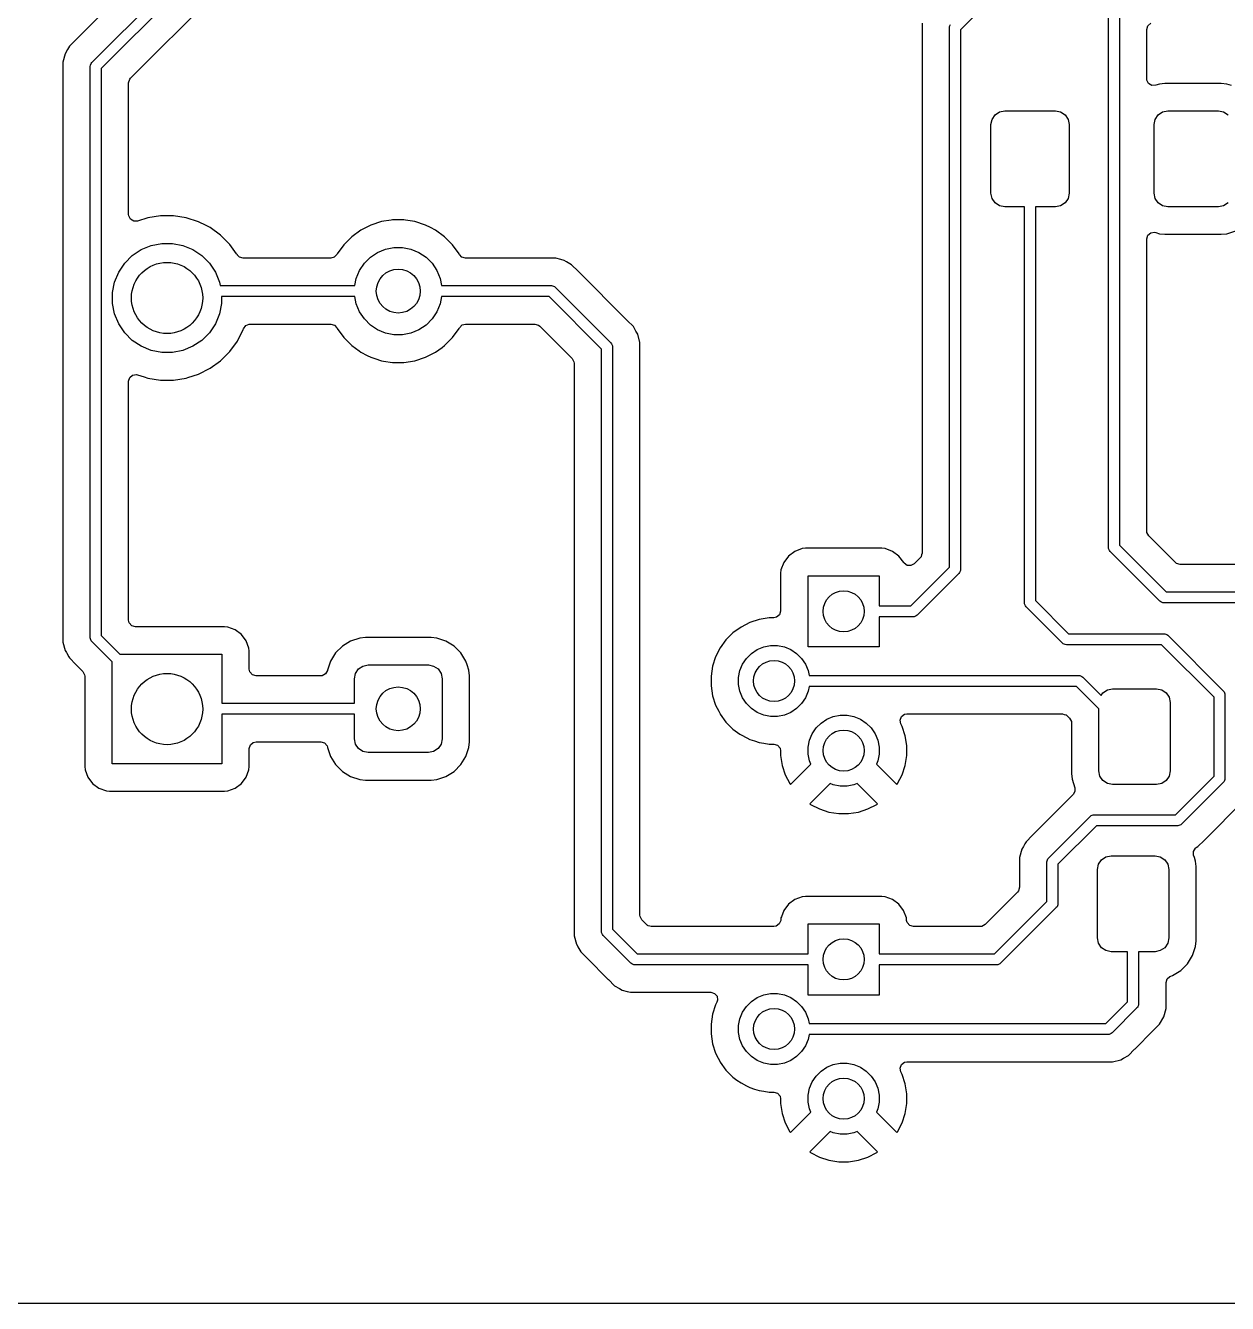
# Model space of a CAD drawing. Extents: x 78 to 227, y -124 to -75.
# Drawn here: x 101.15 to 123.08, y -123.88 to -100.56 of the extents above; entities that cross this region are included whole.
import ezdxf

# ---------------------------------------------------------------- set-up
doc = ezdxf.new("R2010")
doc.units = 0
doc.layers.add('BLACK', color=7, linetype='CONTINUOUS')

msp = doc.modelspace()

# ---------------------------------------------------------------- linework, layer by layer
at = {"layer": 'BLACK', "linetype": 'CONTINUOUS'}
for p, q in [((120.909435, -110.087435), (120.909435, -96.948857)), ((121.109435, -96.907435), (121.109435, -110.046013)), ((104.505181, -98.385582), (102.061786, -100.828978)), ((102.359789, -101.238789), (105.042, -98.556578)), ((105.107781, -98.77364), (102.5305, -101.350922)), ((103.067314, -101.52192), (105.194417, -99.394816)), ((118.874216, -99.97614), (118.21, -100.640356)), ((117.509499, -100.51988), (117.509499, -100.687981)), ((117.509499, -100.687981), (117.5095, -100.687994)), ((117.5095, -100.687994), (117.5095, -110.189902)), ((118.01, -100.598935), (118.011921, -100.579426)), ((118.01, -110.448578), (118.01, -100.598935)), ((118.011921, -100.579426), (118.026853, -100.543378)), ((118.21, -100.640356), (118.21, -110.49)), ((121.609935, -100.633685), (121.62962, -100.566646)), ((121.609935, -101.536087), (121.609935, -100.633685)), ((121.62962, -100.566646), (121.682424, -100.520891)), ((101.94998, -100.940784), (101.914155, -101.002835)), ((101.949981, -100.940782), (101.94998, -100.940784)), ((102.061786, -100.828978), (101.949981, -100.940782)), ((101.870923, -101.077715), (101.829999, -101.230443)), ((101.914155, -101.002835), (101.870923, -101.077715)), ((101.829999, -101.230443), (101.829999, -101.388557)), ((101.829999, -101.388557), (101.829999, -101.388559)), ((101.829999, -101.388559), (101.83, -101.398553)), ((101.83, -101.398553), (101.83, -111.64683)), ((102.3305, -101.3095), (102.332421, -101.289991)), ((102.3305, -111.7335), (102.3305, -101.3095)), ((102.332421, -101.289991), (102.347353, -101.253943)), ((102.347353, -101.253943), (102.359789, -101.238789)), ((102.5305, -101.350922), (102.5305, -111.692078)), ((103.031, -101.609596), (103.050685, -101.542557)), ((103.031, -104.013715), (103.031, -101.609596)), ((103.050685, -101.542557), (103.067314, -101.52192)), ((121.611876, -101.557942), (121.609935, -101.536087)), ((121.643068, -101.620463), (121.611876, -101.557942)), ((121.70311, -101.656195), (121.643068, -101.620463)), ((121.8387, -101.632001), (121.772938, -101.653793)), ((121.838704, -101.632), (121.8387, -101.632001)), ((121.941484, -101.6215), (121.838704, -101.632)), ((121.941492, -101.6215), (121.941484, -101.6215)), ((122.966508, -101.6215), (121.941492, -101.6215)), ((122.966515, -101.6215), (122.966508, -101.6215)), ((123.069295, -101.632), (122.966515, -101.6215)), ((123.069297, -101.632001), (123.069295, -101.632)), ((123.152565, -101.659593), (123.069297, -101.632001)), ((121.772938, -101.653793), (121.70311, -101.656195)), ((118.7665, -102.372001), (118.78553, -102.27633)), ((118.78553, -102.27633), (118.839724, -102.195224)), ((118.839724, -102.195224), (118.92083, -102.14103)), ((118.92083, -102.14103), (119.016502, -102.122001)), ((119.016502, -102.122001), (119.941499, -102.122)), ((119.941499, -102.122), (120.03717, -102.14103)), ((120.03717, -102.14103), (120.118276, -102.195224)), ((120.118276, -102.195224), (120.17247, -102.27633)), ((120.17247, -102.27633), (120.191499, -102.372002)), ((121.7415, -102.372001), (121.76053, -102.27633)), ((121.76053, -102.27633), (121.814724, -102.195224)), ((121.814724, -102.195224), (121.89583, -102.14103)), ((121.89583, -102.14103), (121.991502, -102.122001)), ((121.991502, -102.122001), (122.916499, -102.122)), ((122.916499, -102.122), (123.01217, -102.14103)), ((123.01217, -102.14103), (123.093276, -102.195224)), ((118.766501, -103.621998), (118.7665, -102.372001)), ((120.191499, -102.372002), (120.1915, -103.621999)), ((121.741501, -103.621998), (121.7415, -102.372001)), ((118.78553, -103.71767), (118.766501, -103.621998)), ((118.839724, -103.798776), (118.78553, -103.71767)), ((120.17247, -103.71767), (120.118276, -103.798776)), ((120.1915, -103.621999), (120.17247, -103.71767)), ((121.76053, -103.71767), (121.741501, -103.621998)), ((121.814724, -103.798776), (121.76053, -103.71767)), ((118.92083, -103.85297), (118.839724, -103.798776)), ((119.016501, -103.872), (118.92083, -103.85297)), ((119.379, -103.871999), (119.016501, -103.872)), ((119.379, -111.097), (119.379, -103.871999)), ((119.941498, -103.871999), (119.579, -103.871999)), ((119.579, -103.871999), (119.579, -111.055578)), ((120.03717, -103.85297), (119.941498, -103.871999)), ((120.118276, -103.798776), (120.03717, -103.85297)), ((121.89583, -103.85297), (121.814724, -103.798776)), ((121.991501, -103.872), (121.89583, -103.85297)), ((122.916498, -103.871999), (121.991501, -103.872)), ((123.01217, -103.85297), (122.916498, -103.871999)), ((123.093276, -103.798776), (123.01217, -103.85297)), ((103.032816, -104.03486), (103.031, -104.013715)), ((103.063644, -104.097561), (103.032816, -104.03486)), ((103.123477, -104.133641), (103.063644, -104.097561)), ((103.193318, -104.131646), (103.123477, -104.133641)), ((103.380127, -104.070947), (103.193318, -104.131646)), ((103.38013, -104.070947), (103.380127, -104.070947)), ((103.613403, -104.034), (103.38013, -104.070947)), ((103.613408, -104.034), (103.613403, -104.034)), ((103.849592, -104.034), (103.613408, -104.034)), ((103.849597, -104.034), (103.849592, -104.034)), ((104.082868, -104.070946), (103.849597, -104.034)), ((104.307496, -104.143933), (104.082868, -104.070946)), ((104.446402, -104.21471), (104.307496, -104.143933)), ((107.450776, -104.204781), (107.268386, -104.297715)), ((107.645465, -104.141522), (107.450776, -104.204781)), ((107.823329, -104.113351), (107.645465, -104.141522)), ((107.847648, -104.1095), (107.823329, -104.113351)), ((108.052352, -104.1095), (107.847648, -104.1095)), ((108.079995, -104.113878), (108.052352, -104.1095)), ((108.254534, -104.141522), (108.079995, -104.113878)), ((108.449223, -104.204781), (108.254534, -104.141522)), ((108.540239, -104.251157), (108.449223, -104.204781)), ((104.517933, -104.251157), (104.446402, -104.21471)), ((104.70901, -104.389983), (104.517933, -104.251157)), ((104.876017, -104.55699), (104.70901, -104.389983)), ((107.102786, -104.418028), (106.958028, -104.562786)), ((107.268386, -104.297715), (107.102786, -104.418028)), ((108.63161, -104.297713), (108.540239, -104.251157)), ((108.631612, -104.297714), (108.63161, -104.297713)), ((108.631613, -104.297715), (108.631612, -104.297714)), ((108.797213, -104.418028), (108.631613, -104.297715)), ((108.941971, -104.562786), (108.797213, -104.418028)), ((121.609935, -104.457912), (121.62962, -104.390873)), ((121.62962, -104.390873), (121.682424, -104.345118)), ((121.682424, -104.345118), (121.751582, -104.335174)), ((121.751582, -104.335174), (121.772926, -104.340202)), ((121.772926, -104.340202), (121.838703, -104.361999)), ((121.838703, -104.361999), (121.941492, -104.3725)), ((121.941492, -104.3725), (121.941497, -104.3725)), ((121.941497, -104.3725), (122.966503, -104.3725)), ((122.966503, -104.3725), (122.966508, -104.3725)), ((122.966508, -104.3725), (123.069297, -104.361999)), ((123.069297, -104.361999), (123.235834, -104.306814)), ((103.097107, -104.76149), (103.260103, -104.652579)), ((103.260103, -104.652579), (103.441215, -104.57756)), ((103.441215, -104.57756), (103.633483, -104.539315)), ((103.633483, -104.539315), (103.829517, -104.539315)), ((103.829517, -104.539315), (104.021785, -104.57756)), ((104.021785, -104.57756), (104.202897, -104.652579)), ((104.202897, -104.652579), (104.365893, -104.76149)), ((105.000543, -104.728385), (104.876017, -104.55699)), ((106.958028, -104.562786), (106.837715, -104.728385)), ((107.572883, -104.704463), (107.717772, -104.644448)), ((107.717772, -104.644448), (107.871586, -104.613852)), ((107.871586, -104.613852), (108.028414, -104.613852)), ((108.028414, -104.613852), (108.182228, -104.644448)), ((108.182228, -104.644448), (108.327117, -104.704463)), ((109.062284, -104.728385), (108.941971, -104.562786)), ((121.609935, -109.787338), (121.609935, -104.457912)), ((102.849579, -105.063103), (102.95849, -104.900107)), ((102.95849, -104.900107), (103.097107, -104.76149)), ((104.365893, -104.76149), (104.50451, -104.900107)), ((104.50451, -104.900107), (104.613421, -105.063103)), ((105.014846, -104.748071), (105.000543, -104.728385)), ((105.016207, -104.750292), (105.014846, -104.748071)), ((105.017186, -104.751292), (105.016207, -104.750292)), ((105.017707, -104.752009), (105.017186, -104.751292)), ((105.017812, -104.751932), (105.017707, -104.752009)), ((105.054894, -104.789815), (105.017812, -104.751932)), ((105.121933, -104.8095), (105.054894, -104.789815)), ((106.720398, -104.8095), (105.121933, -104.8095)), ((106.782909, -104.792591), (106.720398, -104.8095)), ((106.830883, -104.741795), (106.782909, -104.792591)), ((106.837715, -104.728385), (106.830883, -104.741795)), ((107.244463, -105.032883), (107.331592, -104.902485)), ((107.331592, -104.902485), (107.442485, -104.791592)), ((107.442485, -104.791592), (107.572883, -104.704463)), ((108.327117, -104.704463), (108.457515, -104.791592)), ((108.457515, -104.791592), (108.568408, -104.902485)), ((108.568408, -104.902485), (108.655537, -105.032883)), ((109.069117, -104.741795), (109.062284, -104.728385)), ((109.112563, -104.789815), (109.069117, -104.741795)), ((109.179602, -104.8095), (109.112563, -104.789815)), ((110.657331, -104.8095), (109.179602, -104.8095)), ((110.657347, -104.809499), (110.657331, -104.8095)), ((110.664943, -104.809499), (110.657347, -104.809499)), ((110.823057, -104.809499), (110.664943, -104.809499)), ((110.919881, -104.835443), (110.823057, -104.809499)), ((110.975783, -104.850422), (110.919881, -104.835443)), ((111.018343, -104.874994), (110.975783, -104.850422)), ((111.018344, -104.874995), (111.018343, -104.874994)), ((111.112716, -104.92948), (111.018344, -104.874995)), ((102.77456, -105.244215), (102.849579, -105.063103)), ((104.613421, -105.063103), (104.68844, -105.244215)), ((107.184448, -105.177772), (107.244463, -105.032883)), ((108.655537, -105.032883), (108.715552, -105.177772)), ((111.112717, -104.929481), (111.112716, -104.92948)), ((111.231588, -105.048352), (111.112717, -104.929481)), ((111.23159, -105.048355), (111.231588, -105.048352)), ((112.124374, -105.941139), (111.23159, -105.048355)), ((102.736315, -105.436483), (102.77456, -105.244215)), ((104.68844, -105.244215), (104.701526, -105.31)), ((104.701526, -105.31), (107.158146, -105.31)), ((107.158146, -105.31), (107.184448, -105.177772)), ((108.715552, -105.177772), (108.741854, -105.31)), ((108.741854, -105.31), (110.744, -105.31)), ((110.744, -105.31), (110.763509, -105.311921)), ((110.763509, -105.311921), (110.799557, -105.326853)), ((110.799557, -105.326853), (110.814711, -105.339289)), ((110.814711, -105.339289), (111.830711, -106.355289)), ((102.736315, -105.632517), (102.736315, -105.436483)), ((107.158146, -105.51), (104.726685, -105.51)), ((104.726685, -105.51), (104.726685, -105.632517)), ((107.184448, -105.642228), (107.158146, -105.51)), ((108.741854, -105.51), (108.715552, -105.642228)), ((110.702578, -105.51), (108.741854, -105.51)), ((111.66, -106.467422), (110.702578, -105.51)), ((102.77456, -105.824785), (102.736315, -105.632517)), ((102.849579, -106.005897), (102.77456, -105.824785)), ((104.68844, -105.824785), (104.613421, -106.005897)), ((104.726685, -105.632517), (104.68844, -105.824785)), ((107.244463, -105.787117), (107.184448, -105.642228)), ((107.331592, -105.917515), (107.244463, -105.787117)), ((108.655537, -105.787117), (108.568408, -105.917515)), ((108.715552, -105.642228), (108.655537, -105.787117)), ((102.95849, -106.168893), (102.849579, -106.005897)), ((104.613421, -106.005897), (104.50451, -106.168893)), ((105.126718, -106.096182), (105.166156, -106.038506)), ((105.166156, -106.038506), (105.230514, -106.011308)), ((105.230514, -106.011308), (105.244649, -106.0105)), ((105.244649, -106.0105), (106.720398, -106.0105)), ((106.720398, -106.0105), (106.787437, -106.030185)), ((106.787437, -106.030185), (106.830883, -106.078205)), ((106.830883, -106.078205), (106.837715, -106.091614)), ((107.442485, -106.028408), (107.331592, -105.917515)), ((107.572883, -106.115537), (107.442485, -106.028408)), ((108.457515, -106.028408), (108.327117, -106.115537)), ((108.568408, -105.917515), (108.457515, -106.028408)), ((109.062287, -106.09161), (109.069117, -106.078204)), ((109.069117, -106.078204), (109.117091, -106.027409)), ((109.117091, -106.027409), (109.179602, -106.0105)), ((109.179602, -106.0105), (110.443903, -106.0105)), ((110.443903, -106.0105), (110.510942, -106.030185)), ((110.510942, -106.030185), (110.531584, -106.046819)), ((110.531584, -106.046819), (111.123181, -106.638416)), ((112.124385, -105.941149), (112.124374, -105.941139)), ((112.128715, -105.945479), (112.124385, -105.941149)), ((112.128716, -105.94548), (112.128715, -105.945479)), ((112.24052, -106.057284), (112.128716, -105.94548)), ((112.240521, -106.057286), (112.24052, -106.057284)), ((112.240524, -106.05729), (112.240521, -106.057286)), ((112.286829, -106.137493), (112.240524, -106.05729)), ((103.097107, -106.30751), (102.95849, -106.168893)), ((103.260103, -106.416421), (103.097107, -106.30751)), ((104.365893, -106.30751), (104.202897, -106.416421)), ((104.50451, -106.168893), (104.365893, -106.30751)), ((105.014843, -106.320933), (105.122068, -106.110492)), ((105.122068, -106.110492), (105.126718, -106.096182)), ((106.837715, -106.091614), (106.958028, -106.257213)), ((106.958028, -106.257213), (107.102786, -106.401971)), ((107.717772, -106.175552), (107.572883, -106.115537)), ((107.871586, -106.206148), (107.717772, -106.175552)), ((108.028414, -106.206148), (107.871586, -106.206148)), ((108.182228, -106.175552), (108.028414, -106.206148)), ((108.327117, -106.115537), (108.182228, -106.175552)), ((108.797219, -106.401966), (108.941966, -106.257219)), ((108.941966, -106.257219), (108.941968, -106.257215)), ((108.941968, -106.257215), (108.941971, -106.257213)), ((108.941971, -106.257213), (109.062284, -106.091614)), ((109.062283, -106.091614), (109.062287, -106.09161)), ((109.062284, -106.091614), (109.062283, -106.091614)), ((112.286829, -106.137494), (112.286829, -106.137493)), ((112.319577, -106.194215), (112.286829, -106.137494)), ((112.360501, -106.346943), (112.319577, -106.194215)), ((103.441215, -106.49144), (103.260103, -106.416421)), ((103.633483, -106.529685), (103.441215, -106.49144)), ((103.829517, -106.529685), (103.633483, -106.529685)), ((104.021785, -106.49144), (103.829517, -106.529685)), ((104.202897, -106.416421), (104.021785, -106.49144)), ((104.70901, -106.679017), (104.876017, -106.51201)), ((104.876017, -106.51201), (105.014843, -106.320933)), ((107.102786, -106.401971), (107.23609, -106.49882)), ((107.23609, -106.49882), (107.26839, -106.522287)), ((107.26839, -106.522287), (107.384607, -106.581503)), ((108.449219, -106.61522), (108.63161, -106.522287)), ((108.63161, -106.522287), (108.749801, -106.436417)), ((108.749801, -106.436417), (108.797213, -106.401971)), ((108.797213, -106.401971), (108.797215, -106.401968)), ((108.797215, -106.401968), (108.797219, -106.401966)), ((111.66, -114.046), (111.66, -106.467422)), ((111.830711, -106.355289), (111.843147, -106.370443)), ((111.843147, -106.370443), (111.858079, -106.406491)), ((111.858079, -106.406491), (111.86, -106.426)), ((111.86, -106.426), (111.86, -114.046)), ((112.3605, -106.515059), (112.360501, -106.515046)), ((112.3605, -116.793903), (112.3605, -106.515059)), ((112.360501, -106.346945), (112.360501, -106.346943)), ((112.360501, -106.515046), (112.360501, -106.346945)), ((104.517933, -106.817843), (104.70901, -106.679017)), ((107.384607, -106.581503), (107.450776, -106.615218)), ((107.450776, -106.615218), (107.450778, -106.615218)), ((107.450778, -106.615218), (107.450781, -106.61522)), ((107.450781, -106.61522), (107.522171, -106.638416)), ((107.522171, -106.638416), (107.645465, -106.678477)), ((107.645465, -106.678477), (107.683215, -106.684456)), ((107.683215, -106.684456), (107.847648, -106.7105)), ((107.847648, -106.7105), (107.847649, -106.7105)), ((107.847649, -106.7105), (108.052351, -106.7105)), ((108.052351, -106.7105), (108.052352, -106.7105)), ((108.052352, -106.7105), (108.254534, -106.678477)), ((108.254534, -106.678477), (108.449219, -106.61522)), ((111.123181, -106.638416), (111.156666, -106.699739)), ((111.156666, -106.699739), (111.1595, -106.726097)), ((111.1595, -106.726097), (111.1595, -117.00733)), ((103.031, -107.055284), (103.050685, -106.988245)), ((103.050685, -106.988245), (103.103489, -106.94249)), ((103.103489, -106.94249), (103.172647, -106.932546)), ((103.172647, -106.932546), (103.193312, -106.937351)), ((103.193312, -106.937351), (103.312959, -106.976227)), ((103.312959, -106.976227), (103.380131, -106.998053)), ((103.380131, -106.998053), (103.613403, -107.035)), ((103.849597, -107.035), (104.082868, -106.998053)), ((104.082868, -106.998053), (104.113054, -106.988245)), ((104.113054, -106.988245), (104.307492, -106.925068)), ((104.307492, -106.925068), (104.517933, -106.817843)), ((103.031, -111.41), (103.031, -107.055284)), ((103.613403, -107.035), (103.613408, -107.035)), ((103.613408, -107.035), (103.849597, -107.035)), ((121.612769, -109.813696), (121.609935, -109.787338)), ((121.646254, -109.875019), (121.612769, -109.813696)), ((122.132416, -110.361181), (121.646254, -109.875019)), ((115.070452, -110.244455), (114.984208, -110.359662)), ((115.070455, -110.244452), (115.070452, -110.244455)), ((115.185664, -110.158206), (115.070455, -110.244452)), ((115.185671, -110.158202), (115.185664, -110.158206)), ((115.320516, -110.107908), (115.185671, -110.158202)), ((115.380123, -110.101501), (115.320516, -110.107908)), ((115.380129, -110.1015), (115.380123, -110.101501)), ((116.775864, -110.1015), (115.380129, -110.1015)), ((116.775873, -110.1015), (116.775864, -110.1015)), ((116.775881, -110.1015), (116.775873, -110.1015)), ((116.775883, -110.101501), (116.775881, -110.1015)), ((116.835483, -110.107908), (116.775883, -110.101501)), ((116.970328, -110.158202), (116.835482, -110.107908)), ((116.835482, -110.107908), (116.835483, -110.107908)), ((116.970335, -110.158206), (116.970328, -110.158202)), ((117.085544, -110.244452), (116.970335, -110.158206)), ((117.085547, -110.244455), (117.085544, -110.244452)), ((117.174207, -110.362889), (117.085547, -110.244455)), ((117.489815, -110.256941), (117.473185, -110.277578)), ((117.490577, -110.254344), (117.489815, -110.256941)), ((117.494332, -110.249329), (117.490577, -110.254344)), ((117.500855, -110.219341), (117.494332, -110.249329)), ((117.5095, -110.189902), (117.500855, -110.219341)), ((120.911356, -110.106944), (120.909435, -110.087435)), ((120.926288, -110.142992), (120.911356, -110.106944)), ((120.938724, -110.158146), (120.926288, -110.142992)), ((121.849289, -111.06871), (120.938724, -110.158146)), ((121.109435, -110.046013), (121.961421, -110.898)), ((114.933908, -110.494517), (114.927501, -110.554116)), ((114.984203, -110.35967), (114.933908, -110.494517)), ((114.984208, -110.359662), (114.984203, -110.35967)), ((117.17943, -110.371014), (117.174207, -110.362889)), ((117.235363, -110.412886), (117.17943, -110.371014)), ((117.305055, -110.41787), (117.235363, -110.412886)), ((117.366378, -110.384386), (117.305055, -110.41787)), ((117.306578, -111.152), (118.01, -110.448578)), ((117.409979, -110.340785), (117.366378, -110.384386)), ((117.473185, -110.277578), (117.409979, -110.340785)), ((118.21, -110.49), (118.208079, -110.509509)), ((122.153058, -110.377815), (122.132416, -110.361181)), ((122.220097, -110.3975), (122.153058, -110.377815)), ((125.658121, -110.3975), (122.220097, -110.3975)), ((114.927501, -110.554116), (114.9275, -110.554135)), ((114.9275, -110.554135), (114.9275, -111.2475)), ((115.428, -111.902), (115.428, -110.602)), ((115.428, -110.602), (116.728, -110.602)), ((116.728, -110.602), (116.728, -111.152)), ((118.180711, -110.56071), (117.418711, -111.322711)), ((118.193147, -110.545557), (118.180711, -110.56071)), ((118.208079, -110.509509), (118.193147, -110.545557)), ((121.961421, -110.898), (125.74479, -110.898)), ((116.728, -111.152), (117.306578, -111.152)), ((119.380921, -111.116509), (119.379, -111.097)), ((119.395853, -111.152557), (119.380921, -111.116509)), ((119.408289, -111.167711), (119.395853, -111.152557)), ((120.07129, -111.830711), (119.408289, -111.167711)), ((119.579, -111.055578), (120.183421, -111.66)), ((121.864442, -111.081147), (121.849289, -111.06871)), ((121.875, -111.08552), (121.864442, -111.081147)), ((121.900491, -111.096079), (121.875, -111.08552)), ((121.92, -111.098), (121.900491, -111.096079)), ((125.703368, -111.098), (121.92, -111.098)), ((103.042206, -111.461511), (103.031, -111.41)), ((114.538589, -111.399829), (114.366363, -111.455787)), ((114.717449, -111.3715), (114.538589, -111.399829)), ((114.8035, -111.3715), (114.717449, -111.3715)), ((114.855011, -111.360294), (114.8035, -111.3715)), ((114.907815, -111.314539), (114.855011, -111.360294)), ((114.9275, -111.2475), (114.907815, -111.314539)), ((117.348, -111.352), (116.728, -111.352)), ((116.728, -111.352), (116.728, -111.902)), ((117.367509, -111.350079), (117.348, -111.352)), ((117.403557, -111.335147), (117.367509, -111.350079)), ((117.418711, -111.322711), (117.403557, -111.335147)), ((101.83, -111.64683), (101.829999, -111.646848)), ((101.829999, -111.646848), (101.829999, -111.812554)), ((103.087961, -111.514315), (103.042206, -111.461511)), ((103.155, -111.534), (103.087961, -111.514315)), ((104.779365, -111.534), (103.155, -111.534)), ((104.779373, -111.534), (104.779365, -111.534)), ((104.779381, -111.534), (104.779373, -111.534)), ((104.779383, -111.534001), (104.779381, -111.534)), ((104.838983, -111.540408), (104.779383, -111.534001)), ((104.973828, -111.590702), (104.838982, -111.540408)), ((104.838982, -111.540408), (104.838983, -111.540408)), ((104.973835, -111.590706), (104.973828, -111.590702)), ((105.089044, -111.676952), (104.973835, -111.590706)), ((114.0585, -111.644445), (113.930445, -111.7725)), ((114.058505, -111.644441), (114.0585, -111.644445)), ((114.205002, -111.538006), (114.058505, -111.644441)), ((114.36636, -111.455788), (114.205002, -111.538006)), ((114.366363, -111.455787), (114.36636, -111.455788)), ((120.183421, -111.66), (121.92, -111.66)), ((121.92, -111.66), (121.939509, -111.661921)), ((121.939509, -111.661921), (121.975557, -111.676853)), ((101.829999, -111.812554), (101.829998, -111.812554)), ((101.829998, -111.812554), (101.829999, -111.812557)), ((101.829999, -111.812557), (101.870923, -111.965285)), ((102.332421, -111.753009), (102.3305, -111.7335)), ((102.347353, -111.789057), (102.332421, -111.753009)), ((102.359789, -111.804211), (102.347353, -111.789057)), ((102.7315, -112.175922), (102.359789, -111.804211)), ((102.5305, -111.692078), (102.872922, -112.0345)), ((105.089047, -111.676955), (105.089044, -111.676952)), ((105.175293, -111.792164), (105.089047, -111.676955)), ((105.175297, -111.792171), (105.175293, -111.792164)), ((105.223533, -111.9215), (105.175297, -111.792171)), ((106.931342, -111.887289), (106.807289, -112.011342)), ((107.080663, -111.795187), (106.931342, -111.887289)), ((107.080668, -111.795185), (107.080663, -111.795187)), ((107.2472, -111.740001), (107.080668, -111.795185)), ((107.247203, -111.74), (107.2472, -111.740001)), ((107.349981, -111.729501), (107.247203, -111.74)), ((107.349998, -111.7295), (107.349981, -111.729501)), ((108.55001, -111.7295), (107.349998, -111.7295)), ((108.652795, -111.74), (108.55001, -111.7295)), ((108.652797, -111.740001), (108.652795, -111.74)), ((108.819334, -111.795186), (108.652797, -111.740001)), ((108.968656, -111.887288), (108.819334, -111.795186)), ((109.092712, -112.011344), (108.968656, -111.887288)), ((113.930441, -111.772505), (113.824006, -111.919002)), ((113.930445, -111.7725), (113.930441, -111.772505)), ((114.501592, -111.948751), (114.619315, -111.899989)), ((114.619315, -111.899989), (114.744289, -111.87513)), ((114.744289, -111.87513), (114.871711, -111.87513)), ((114.871711, -111.87513), (114.996685, -111.899989)), ((114.996685, -111.899989), (115.114408, -111.948751)), ((116.728, -111.902), (115.428, -111.902)), ((120.086443, -111.843148), (120.07129, -111.830711)), ((120.122491, -111.858079), (120.086443, -111.843148)), ((120.142, -111.86), (120.122491, -111.858079)), ((121.878578, -111.86), (120.142, -111.86)), ((122.836, -112.817422), (121.878578, -111.86)), ((121.975557, -111.676853), (121.990711, -111.689289)), ((121.990711, -111.689289), (123.006711, -112.705289)), ((101.870923, -111.965285), (101.894057, -112.005354)), ((101.894057, -112.005354), (101.899858, -112.0154)), ((101.899858, -112.0154), (101.899859, -112.015404)), ((101.899859, -112.015404), (101.89986, -112.015404)), ((101.89986, -112.015404), (101.937363, -112.080363)), ((101.937363, -112.080363), (101.949979, -112.102214)), ((101.949979, -112.102214), (101.949981, -112.102217)), ((101.949981, -112.102217), (102.068849, -112.221085)), ((102.872922, -112.0345), (104.7315, -112.0345)), ((104.7315, -112.0345), (104.7315, -112.93)), ((105.225591, -111.927017), (105.223533, -111.9215)), ((105.229704, -111.965285), (105.225591, -111.927017)), ((105.231998, -111.986623), (105.229704, -111.965285)), ((105.231999, -111.986629), (105.231998, -111.986623)), ((105.231999, -112.3055), (105.231999, -111.986629)), ((106.807289, -112.011342), (106.715187, -112.160663)), ((109.184814, -112.160666), (109.092712, -112.011344)), ((113.741787, -112.080363), (113.685829, -112.252589)), ((113.741788, -112.08036), (113.741787, -112.080363)), ((113.824006, -111.919002), (113.741788, -112.08036)), ((114.234751, -112.215592), (114.305543, -112.109644)), ((114.305543, -112.109644), (114.395644, -112.019543)), ((114.395644, -112.019543), (114.501592, -111.948751)), ((115.114408, -111.948751), (115.220356, -112.019543)), ((115.220356, -112.019543), (115.310457, -112.109644)), ((115.310457, -112.109644), (115.381249, -112.215592)), ((102.068849, -112.221085), (102.068855, -112.22109)), ((102.068855, -112.22109), (102.194681, -112.346916)), ((102.194681, -112.346916), (102.228166, -112.408239)), ((102.7315, -114.0345), (102.7315, -112.175922)), ((105.243205, -112.357011), (105.231999, -112.3055)), ((105.28896, -112.409815), (105.243205, -112.357011)), ((106.659088, -112.331467), (106.625801, -112.392898)), ((106.66, -112.327204), (106.659088, -112.331467)), ((106.715185, -112.160668), (106.66, -112.327204)), ((106.715187, -112.160663), (106.715185, -112.160668)), ((107.16903, -112.384329), (107.223223, -112.303223)), ((107.223223, -112.303223), (107.304329, -112.24903)), ((107.304329, -112.24903), (107.4, -112.23)), ((107.4, -112.23), (108.5, -112.23)), ((108.5, -112.23), (108.595671, -112.24903)), ((108.595671, -112.24903), (108.676777, -112.303223)), ((108.676777, -112.303223), (108.73097, -112.384329)), ((109.207188, -112.228186), (109.184814, -112.160666)), ((109.239998, -112.3272), (109.207188, -112.228186)), ((109.239999, -112.327203), (109.239998, -112.3272)), ((109.250292, -112.42797), (109.239999, -112.327203)), ((113.685829, -112.252589), (113.6575, -112.431448)), ((114.16113, -112.458289), (114.185989, -112.333315)), ((114.185989, -112.333315), (114.234751, -112.215592)), ((115.381249, -112.215592), (115.430011, -112.333315)), ((115.430011, -112.333315), (115.447652, -112.422)), ((102.228166, -112.408239), (102.231, -112.434597)), ((102.231, -112.434597), (102.231, -114.08237)), ((105.355999, -112.4295), (105.28896, -112.409815)), ((106.537837, -112.4295), (105.355999, -112.4295)), ((106.564586, -112.426581), (106.537837, -112.4295)), ((106.625801, -112.392898), (106.564586, -112.426581)), ((107.15, -112.48), (107.16903, -112.384329)), ((107.15, -112.93), (107.15, -112.48)), ((108.73097, -112.384329), (108.75, -112.48)), ((108.75, -112.48), (108.75, -113.58)), ((109.250499, -112.429992), (109.250292, -112.42797)), ((109.2505, -113.630009), (109.250499, -112.429992)), ((113.6575, -112.431448), (113.6575, -112.612551)), ((114.16113, -112.585711), (114.16113, -112.458289)), ((114.185989, -112.710685), (114.16113, -112.585711)), ((115.447652, -112.422), (120.37, -112.422)), ((120.37, -112.422), (120.389509, -112.423921)), ((120.389509, -112.423921), (120.425557, -112.438853)), ((120.425557, -112.438853), (120.440711, -112.451289)), ((120.440711, -112.451289), (120.775746, -112.786324)), ((113.6575, -112.612551), (113.685829, -112.79141)), ((113.685829, -112.79141), (113.741787, -112.963636)), ((114.234751, -112.828408), (114.185989, -112.710685)), ((114.305543, -112.934356), (114.234751, -112.828408)), ((115.381249, -112.828408), (115.310457, -112.934356)), ((115.430011, -112.710685), (115.381249, -112.828408)), ((115.447652, -112.622), (115.430011, -112.710685)), ((120.328578, -112.622), (115.447652, -112.622)), ((120.736, -113.029422), (120.328578, -112.622)), ((120.775746, -112.786324), (120.809223, -112.736223)), ((120.809223, -112.736223), (120.890329, -112.68203)), ((120.890329, -112.68203), (120.986, -112.663)), ((120.986, -112.663), (121.786, -112.663)), ((121.786, -112.663), (121.881671, -112.68203)), ((121.881671, -112.68203), (121.962777, -112.736223)), ((121.962777, -112.736223), (122.01697, -112.817329)), ((122.01697, -112.817329), (122.036, -112.913)), ((122.836, -114.258578), (122.836, -112.817422)), ((123.006711, -112.705289), (123.019147, -112.720443)), ((123.019147, -112.720443), (123.034079, -112.756491)), ((123.034079, -112.756491), (123.036, -112.776)), ((123.036, -112.776), (123.036, -114.3)), ((104.7315, -112.93), (107.15, -112.93)), ((113.741787, -112.963636), (113.741788, -112.963639)), ((113.741788, -112.963639), (113.797664, -113.0733)), ((114.395644, -113.024457), (114.305543, -112.934356)), ((114.501592, -113.095249), (114.395644, -113.024457)), ((115.220356, -113.024457), (115.114408, -113.095249)), ((115.310457, -112.934356), (115.220356, -113.024457)), ((120.736, -114.163), (120.736, -113.029422)), ((122.036, -112.913), (122.036, -114.163)), ((107.15, -113.13), (104.7315, -113.13)), ((104.7315, -113.13), (104.7315, -114.0345)), ((107.15, -113.58), (107.15, -113.13)), ((113.797664, -113.0733), (113.822733, -113.1225)), ((113.822733, -113.1225), (113.824006, -113.124997)), ((113.824006, -113.124997), (113.930441, -113.271494)), ((113.930441, -113.271494), (113.930445, -113.271499)), ((113.930445, -113.271499), (114.0585, -113.399554)), ((114.619315, -113.144011), (114.501592, -113.095249)), ((114.744289, -113.16887), (114.619315, -113.144011)), ((114.871711, -113.16887), (114.744289, -113.16887)), ((114.996685, -113.144011), (114.871711, -113.16887)), ((115.114408, -113.095249), (114.996685, -113.144011)), ((115.575543, -113.379644), (115.665644, -113.289543)), ((115.665644, -113.289543), (115.771592, -113.218751)), ((115.771592, -113.218751), (115.889315, -113.169989)), ((115.889315, -113.169989), (116.014289, -113.14513)), ((116.014289, -113.14513), (116.141711, -113.14513)), ((116.141711, -113.14513), (116.266685, -113.169989)), ((116.266685, -113.169989), (116.384408, -113.218751)), ((116.384408, -113.218751), (116.490356, -113.289543)), ((116.490356, -113.289543), (116.580457, -113.379644)), ((117.106517, -113.234126), (117.132793, -113.169386)), ((117.119413, -113.302795), (117.106517, -113.234126)), ((117.143747, -113.350552), (117.119413, -113.302795)), ((117.132793, -113.169386), (117.189899, -113.129128)), ((117.189899, -113.129128), (117.229898, -113.1225)), ((117.229898, -113.1225), (120.069903, -113.1225)), ((120.069903, -113.1225), (120.099343, -113.131144)), ((120.099343, -113.131144), (120.12933, -113.137668)), ((120.12933, -113.137668), (120.134345, -113.141422)), ((120.134345, -113.141422), (120.136942, -113.142185)), ((120.136942, -113.142185), (120.157584, -113.158819)), ((120.157584, -113.158819), (120.199181, -113.200416)), ((120.199181, -113.200416), (120.232666, -113.261739)), ((120.232666, -113.261739), (120.2355, -113.288097)), ((120.2355, -113.288097), (120.2355, -114.213001)), ((114.0585, -113.399554), (114.058505, -113.399558)), ((114.058505, -113.399558), (114.185639, -113.491925)), ((114.185639, -113.491925), (114.205006, -113.505996)), ((114.205006, -113.505996), (114.310484, -113.55974)), ((115.455989, -113.603315), (115.504751, -113.485592)), ((115.504751, -113.485592), (115.575543, -113.379644)), ((116.580457, -113.379644), (116.651249, -113.485592)), ((116.651249, -113.485592), (116.700011, -113.603315)), ((117.143748, -113.350555), (117.143747, -113.350552)), ((117.199682, -113.522706), (117.143748, -113.350555)), ((117.228, -113.701493), (117.199682, -113.522706)), ((105.232, -113.7545), (105.251685, -113.687461)), ((105.232, -114.082373), (105.232, -113.7545)), ((105.251685, -113.687461), (105.304489, -113.641706)), ((105.304489, -113.641706), (105.356, -113.6305)), ((105.356, -113.6305), (106.537837, -113.6305)), ((106.537837, -113.6305), (106.604876, -113.650185)), ((106.604876, -113.650185), (106.650631, -113.702989)), ((106.650631, -113.702989), (106.659089, -113.728541)), ((106.659089, -113.728541), (106.659999, -113.732792)), ((106.659999, -113.732792), (106.70961, -113.882506)), ((107.16903, -113.675671), (107.15, -113.58)), ((107.223223, -113.756777), (107.16903, -113.675671)), ((107.304329, -113.81097), (107.223223, -113.756777)), ((108.676777, -113.756777), (108.595671, -113.81097)), ((108.73097, -113.675671), (108.676777, -113.756777)), ((108.75, -113.58), (108.73097, -113.675671)), ((109.184814, -113.899334), (109.239999, -113.732797)), ((109.239999, -113.732797), (109.2505, -113.630009)), ((114.310484, -113.55974), (114.36636, -113.588211)), ((114.36636, -113.588211), (114.366363, -113.588212)), ((114.366363, -113.588212), (114.452476, -113.616191)), ((114.452476, -113.616191), (114.538591, -113.644171)), ((114.538591, -113.644171), (114.621429, -113.657291)), ((114.621429, -113.657291), (114.717449, -113.6725)), ((114.717449, -113.6725), (114.804, -113.6725)), ((114.804, -113.6725), (114.871039, -113.692185)), ((114.871039, -113.692185), (114.916794, -113.744989)), ((114.916794, -113.744989), (114.928, -113.7965)), ((115.43113, -113.728289), (115.455989, -113.603315)), ((115.43113, -113.855711), (115.43113, -113.728289)), ((116.700011, -113.603315), (116.72487, -113.728289)), ((116.72487, -113.728289), (116.72487, -113.855711)), ((117.228, -113.882506), (117.228, -113.701493)), ((106.70961, -113.882506), (106.715186, -113.899334)), ((106.715186, -113.899334), (106.807288, -114.048656)), ((107.4, -113.83), (107.304329, -113.81097)), ((108.5, -113.83), (107.4, -113.83)), ((108.595671, -113.81097), (108.5, -113.83)), ((109.092712, -114.048656), (109.184814, -113.899334)), ((114.928, -113.7965), (114.928, -113.882506)), ((114.928, -113.882506), (114.956317, -114.061293)), ((115.455989, -113.980685), (115.43113, -113.855711)), ((115.479353, -114.037092), (115.455989, -113.980685)), ((116.700011, -113.980685), (116.676646, -114.037093)), ((116.72487, -113.855711), (116.700011, -113.980685)), ((117.199682, -114.061293), (117.228, -113.882506)), ((102.231, -114.08237), (102.231001, -114.082376)), ((102.231001, -114.082376), (102.237408, -114.141983)), ((102.237408, -114.141983), (102.287702, -114.276828)), ((104.7315, -114.0345), (102.7315, -114.0345)), ((105.175296, -114.276831), (105.225591, -114.141983)), ((105.225591, -114.141983), (105.232, -114.082373)), ((106.807288, -114.048656), (106.931344, -114.172712)), ((106.931344, -114.172712), (107.080666, -114.264814)), ((108.819334, -114.264814), (108.968656, -114.172712)), ((108.968656, -114.172712), (109.092712, -114.048656)), ((111.66, -117.094), (111.66, -114.046)), ((111.86, -114.046), (111.86, -117.052578)), ((114.956317, -114.061293), (115.012251, -114.233444)), ((115.012251, -114.233444), (115.012252, -114.233447)), ((115.012252, -114.233447), (115.094431, -114.39473)), ((115.105913, -114.410533), (115.479353, -114.037092)), ((116.676646, -114.037093), (117.050085, -114.410532)), ((117.061568, -114.39473), (117.143745, -114.233452)), ((117.143745, -114.233452), (117.143748, -114.233444)), ((117.143748, -114.233444), (117.199682, -114.061293)), ((120.2355, -114.213001), (120.235501, -114.213019)), ((120.235501, -114.213019), (120.246, -114.315796)), ((120.75503, -114.258671), (120.736, -114.163)), ((122.036, -114.163), (122.01697, -114.258671)), ((102.287702, -114.276828), (102.287706, -114.276835)), ((102.287706, -114.276835), (102.373952, -114.392044)), ((102.373952, -114.392044), (102.373955, -114.392047)), ((102.373955, -114.392047), (102.489164, -114.478293)), ((104.973831, -114.478296), (105.089046, -114.392046)), ((105.089046, -114.392046), (105.175296, -114.276831)), ((107.080666, -114.264814), (107.247203, -114.319999)), ((107.247203, -114.319999), (107.349991, -114.3305)), ((107.349991, -114.3305), (108.550008, -114.330499)), ((108.550008, -114.330499), (108.652797, -114.319999)), ((108.652797, -114.319999), (108.819334, -114.264814)), ((115.094431, -114.39473), (115.105913, -114.410532)), ((115.105913, -114.410532), (115.105913, -114.410533)), ((115.832906, -114.390645), (115.459466, -114.764085)), ((115.889315, -114.414011), (115.832906, -114.390645)), ((116.014289, -114.43887), (115.889315, -114.414011)), ((116.141711, -114.43887), (116.014289, -114.43887)), ((116.266685, -114.414011), (116.141711, -114.43887)), ((116.323093, -114.390645), (116.266685, -114.414011)), ((116.696533, -114.764085), (116.323093, -114.390645)), ((117.050085, -114.410532), (117.061568, -114.39473)), ((120.246, -114.315796), (120.246001, -114.315799)), ((120.246001, -114.315799), (120.296851, -114.469251)), ((120.296851, -114.469251), (120.299253, -114.539079)), ((120.809223, -114.339777), (120.75503, -114.258671)), ((120.890329, -114.39397), (120.809223, -114.339777)), ((120.986, -114.413), (120.890329, -114.39397)), ((121.786, -114.413), (120.986, -114.413)), ((121.881671, -114.39397), (121.786, -114.413)), ((121.962777, -114.339777), (121.881671, -114.39397)), ((122.01697, -114.258671), (121.962777, -114.339777)), ((122.132578, -114.962), (122.836, -114.258578)), ((123.006711, -114.37071), (122.244711, -115.132711)), ((123.019147, -114.355557), (123.006711, -114.37071)), ((123.034079, -114.319509), (123.019147, -114.355557)), ((123.036, -114.3), (123.034079, -114.319509)), ((102.489164, -114.478293), (102.489171, -114.478297)), ((102.489171, -114.478297), (102.624017, -114.528591)), ((102.624017, -114.528591), (102.624016, -114.528591)), ((102.624016, -114.528591), (102.630944, -114.529335)), ((102.630944, -114.529335), (102.683627, -114.535)), ((102.683627, -114.535), (104.779372, -114.534999)), ((104.779372, -114.534999), (104.838983, -114.528591)), ((104.838983, -114.528591), (104.973831, -114.478296)), ((120.266826, -114.595936), (119.519286, -115.343478)), ((120.299253, -114.539079), (120.266826, -114.595936)), ((122.654521, -115.430713), (123.385756, -114.699479)), ((115.459466, -114.764085), (115.459466, -114.764086)), ((115.459466, -114.764086), (115.475267, -114.775566)), ((115.475267, -114.775566), (115.475275, -114.775571)), ((115.475275, -114.775571), (115.636552, -114.857747)), ((115.636552, -114.857747), (115.636555, -114.857748)), ((115.636555, -114.857748), (115.808706, -114.913682)), ((115.808706, -114.913682), (115.987494, -114.942)), ((116.168506, -114.942), (116.347293, -114.913682)), ((116.347293, -114.913682), (116.519444, -114.857748)), ((116.519444, -114.857748), (116.519452, -114.857745)), ((116.519452, -114.857745), (116.68073, -114.775568)), ((116.68073, -114.775568), (116.696532, -114.764085)), ((116.696532, -114.764085), (116.696533, -114.764085)), ((115.987494, -114.942), (116.168506, -114.942)), ((119.817289, -115.753289), (120.57929, -114.991289)), ((120.691421, -115.162), (119.988, -115.865421)), ((120.57929, -114.991289), (120.594443, -114.978853)), ((120.594443, -114.978853), (120.630491, -114.963921)), ((120.630491, -114.963921), (120.65, -114.962)), ((120.65, -114.962), (122.132578, -114.962)), ((122.174, -115.162), (120.691421, -115.162)), ((122.193509, -115.160079), (122.174, -115.162)), ((122.229557, -115.145147), (122.193509, -115.160079)), ((122.244711, -115.132711), (122.229557, -115.145147)), ((119.519286, -115.343478), (119.407481, -115.455282)), ((119.328423, -115.592215), (119.287499, -115.744943)), ((119.328424, -115.59221), (119.328423, -115.592215)), ((119.328425, -115.592209), (119.328424, -115.59221)), ((119.357359, -115.542096), (119.328425, -115.592209)), ((119.357361, -115.542094), (119.357359, -115.542096)), ((119.364648, -115.529473), (119.357361, -115.542094)), ((119.386083, -115.492345), (119.364648, -115.529473)), ((119.407479, -115.455285), (119.386083, -115.492345)), ((119.407481, -115.455282), (119.407479, -115.455285)), ((122.462329, -115.631945), (122.49806, -115.571903)), ((122.46473, -115.701771), (122.462329, -115.631945)), ((122.49806, -115.571903), (122.499007, -115.571033)), ((122.499007, -115.571033), (122.508876, -115.562057)), ((122.508876, -115.562057), (122.542716, -115.54252)), ((122.542716, -115.54252), (122.65452, -115.430716)), ((122.65452, -115.430716), (122.654521, -115.430713)), ((119.287499, -115.744943), (119.287499, -115.744945)), ((119.287499, -115.744945), (119.287499, -115.913046)), ((119.788, -115.824), (119.789921, -115.804491)), ((119.788, -116.544578), (119.788, -115.824)), ((119.789921, -115.804491), (119.804853, -115.768443)), ((119.804853, -115.768443), (119.817289, -115.753289)), ((119.988, -115.865421), (119.988, -116.586)), ((120.71, -115.961), (120.72903, -115.865329)), ((120.72903, -115.865329), (120.783223, -115.784223)), ((120.783223, -115.784223), (120.864329, -115.73003)), ((120.864329, -115.73003), (120.96, -115.711)), ((120.96, -115.711), (121.76, -115.711)), ((121.76, -115.711), (121.855671, -115.73003)), ((121.855671, -115.73003), (121.936777, -115.784223)), ((121.936777, -115.784223), (121.99097, -115.865329)), ((121.99097, -115.865329), (122.01, -115.961)), ((122.479037, -115.744945), (122.46473, -115.701771)), ((122.499999, -115.808203), (122.479037, -115.744945)), ((122.510332, -115.909362), (122.499999, -115.808203)), ((119.287499, -115.913046), (119.2875, -115.913059)), ((119.2875, -115.913059), (119.2875, -116.285903)), ((120.71, -117.211), (120.71, -115.961)), ((122.01, -115.961), (122.01, -117.211)), ((122.510499, -115.910992), (122.510332, -115.909362)), ((122.5105, -117.261009), (122.510499, -115.910992)), ((119.2875, -116.285903), (119.267815, -116.352942)), ((115.185664, -116.508206), (115.070455, -116.594452)), ((115.185671, -116.508202), (115.185664, -116.508206)), ((115.320516, -116.457908), (115.185671, -116.508202)), ((115.380123, -116.451501), (115.320516, -116.457908)), ((115.380129, -116.4515), (115.380123, -116.451501)), ((116.775864, -116.4515), (115.380129, -116.4515)), ((116.775873, -116.4515), (116.775864, -116.4515)), ((116.775881, -116.4515), (116.775873, -116.4515)), ((116.775883, -116.451501), (116.775881, -116.4515)), ((116.835483, -116.457908), (116.775883, -116.451501)), ((116.970328, -116.508202), (116.835482, -116.457908)), ((116.835482, -116.457908), (116.835483, -116.457908)), ((116.970335, -116.508206), (116.970328, -116.508202)), ((117.085544, -116.594452), (116.970335, -116.508206)), ((119.251181, -116.373584), (118.659584, -116.965181)), ((118.830578, -117.502), (119.788, -116.544578)), ((119.267815, -116.352942), (119.251181, -116.373584)), ((112.363334, -116.820261), (112.3605, -116.793903)), ((114.984202, -116.709671), (114.941119, -116.825185)), ((114.984206, -116.709664), (114.984202, -116.709671)), ((115.070452, -116.594455), (114.984206, -116.709664)), ((115.070455, -116.594452), (115.070452, -116.594455)), ((117.085547, -116.594455), (117.085544, -116.594452)), ((117.171793, -116.709664), (117.085547, -116.594455)), ((117.171797, -116.709671), (117.171793, -116.709664)), ((117.222091, -116.844516), (117.171797, -116.709671)), ((119.958711, -116.656711), (118.942711, -117.672711)), ((119.971147, -116.641557), (119.958711, -116.656711)), ((119.986079, -116.605509), (119.971147, -116.641557)), ((119.988, -116.586), (119.986079, -116.605509)), ((111.1595, -117.00733), (111.159499, -117.007348)), ((111.159499, -117.007348), (111.159499, -117.173054)), ((112.396819, -116.881584), (112.363334, -116.820261)), ((112.480416, -116.965181), (112.396819, -116.881584)), ((112.501058, -116.981815), (112.480416, -116.965181)), ((112.503654, -116.982577), (112.501058, -116.981815)), ((112.50867, -116.986332), (112.503654, -116.982577)), ((112.538656, -116.992855), (112.50867, -116.986332)), ((112.568097, -117.0015), (112.538656, -116.992855)), ((114.805649, -117.0015), (112.568097, -117.0015)), ((114.844809, -116.995154), (114.805649, -117.0015)), ((114.902201, -116.955306), (114.844809, -116.995154)), ((114.928937, -116.890757), (114.902201, -116.955306)), ((114.933909, -116.844517), (114.928937, -116.890757)), ((114.941119, -116.825185), (114.933909, -116.844517)), ((115.428, -117.502), (115.428, -116.952)), ((115.428, -116.952), (116.728, -116.952)), ((116.728, -116.952), (116.728, -117.502)), ((117.227061, -116.890752), (117.222091, -116.844516)), ((117.237557, -116.929011), (117.227061, -116.890752)), ((117.283312, -116.981815), (117.237557, -116.929011)), ((117.350351, -117.0015), (117.283312, -116.981815)), ((118.571903, -117.0015), (117.350351, -117.0015)), ((118.598261, -116.998666), (118.571903, -117.0015)), ((118.659584, -116.965181), (118.598261, -116.998666)), ((111.159499, -117.173054), (111.159498, -117.173054)), ((111.159498, -117.173054), (111.200423, -117.325785)), ((111.661921, -117.113509), (111.66, -117.094)), ((111.676853, -117.149557), (111.661921, -117.113509)), ((111.689289, -117.164711), (111.676853, -117.149557)), ((112.197289, -117.67271), (111.689289, -117.164711)), ((111.86, -117.052578), (112.309421, -117.502)), ((120.72903, -117.306671), (120.71, -117.211)), ((122.01, -117.211), (121.99097, -117.306671)), ((122.499999, -117.363797), (122.5105, -117.261009)), ((111.200423, -117.325785), (111.22495, -117.368268)), ((111.22495, -117.368268), (111.226075, -117.370215)), ((111.226075, -117.370215), (111.279479, -117.462714)), ((111.279479, -117.462714), (111.279481, -117.462717)), ((111.279481, -117.462717), (111.398349, -117.581585)), ((112.309421, -117.502), (115.428, -117.502)), ((116.728, -117.502), (118.830578, -117.502)), ((120.783223, -117.387777), (120.72903, -117.306671)), ((120.864329, -117.44197), (120.783223, -117.387777)), ((120.96, -117.461), (120.864329, -117.44197)), ((121.26, -117.461), (120.96, -117.461)), ((121.26, -118.374578), (121.26, -117.461)), ((121.76, -117.461), (121.46, -117.461)), ((121.46, -117.461), (121.46, -118.416)), ((121.855671, -117.44197), (121.76, -117.461)), ((121.936777, -117.387777), (121.855671, -117.44197)), ((121.99097, -117.306671), (121.936777, -117.387777)), ((122.444814, -117.530334), (122.499999, -117.363797)), ((111.398349, -117.581585), (111.398355, -117.58159)), ((111.398355, -117.58159), (111.783139, -117.966374)), ((112.212442, -117.685147), (112.197289, -117.67271)), ((112.223, -117.68952), (112.212442, -117.685147)), ((112.248491, -117.700079), (112.223, -117.68952)), ((112.268, -117.702), (112.248491, -117.700079)), ((115.428, -117.702), (112.268, -117.702)), ((115.428, -118.252), (115.428, -117.702)), ((118.872, -117.702), (116.728, -117.702)), ((116.728, -117.702), (116.728, -118.252)), ((118.891509, -117.700079), (118.872, -117.702)), ((118.927557, -117.685147), (118.891509, -117.700079)), ((118.942711, -117.672711), (118.927557, -117.685147)), ((122.228656, -117.803712), (122.352712, -117.679656)), ((122.352712, -117.679656), (122.444814, -117.530334)), ((111.783139, -117.966374), (111.783149, -117.966385)), ((111.783149, -117.966385), (111.787479, -117.970715)), ((121.9605, -118.024732), (121.980185, -117.957693)), ((121.980185, -117.957693), (122.032989, -117.911938)), ((122.032989, -117.911938), (122.045495, -117.907026)), ((122.045495, -117.907026), (122.079334, -117.895814)), ((122.079334, -117.895814), (122.228656, -117.803712)), ((111.787479, -117.970715), (111.78748, -117.970716)), ((111.78748, -117.970716), (111.899284, -118.08252)), ((111.899284, -118.08252), (111.899286, -118.082521)), ((111.899286, -118.082521), (111.89929, -118.082524)), ((111.89929, -118.082524), (111.986093, -118.132639)), ((111.986093, -118.132639), (112.036216, -118.161577)), ((112.036216, -118.161577), (112.125211, -118.185423)), ((112.125211, -118.185423), (112.188942, -118.2025)), ((121.9605, -118.495057), (121.9605, -118.024732)), ((112.188942, -118.2025), (112.188943, -118.2025)), ((112.188943, -118.2025), (113.65554, -118.2025)), ((113.65554, -118.2025), (113.722579, -118.222185)), ((113.741787, -118.430363), (113.685829, -118.602589)), ((113.722579, -118.222185), (113.768334, -118.274989)), ((113.741788, -118.43036), (113.741787, -118.430363)), ((113.766025, -118.382795), (113.741788, -118.43036)), ((113.778278, -118.344147), (113.766025, -118.382795)), ((113.768334, -118.274989), (113.778278, -118.344147)), ((114.305543, -118.459644), (114.395644, -118.369543)), ((114.395644, -118.369543), (114.501592, -118.298751)), ((114.501592, -118.298751), (114.619315, -118.249989)), ((114.619315, -118.249989), (114.744289, -118.22513)), ((114.744289, -118.22513), (114.871711, -118.22513)), ((114.871711, -118.22513), (114.996685, -118.249989)), ((114.996685, -118.249989), (115.114408, -118.298751)), ((115.114408, -118.298751), (115.220356, -118.369543)), ((115.220356, -118.369543), (115.310457, -118.459644)), ((116.728, -118.252), (115.428, -118.252)), ((120.862578, -118.772), (121.26, -118.374578)), ((121.46, -118.416), (121.458079, -118.435509)), ((113.685829, -118.602589), (113.6575, -118.781448)), ((114.185989, -118.683315), (114.234751, -118.565592)), ((114.234751, -118.565592), (114.305543, -118.459644)), ((115.310457, -118.459644), (115.381249, -118.565592)), ((115.381249, -118.565592), (115.430011, -118.683315)), ((121.43071, -118.486711), (120.974711, -118.942711)), ((121.443147, -118.471558), (121.43071, -118.486711)), ((121.448082, -118.459644), (121.443147, -118.471558)), ((121.458079, -118.435509), (121.448082, -118.459644)), ((121.84052, -118.784716), (121.919577, -118.647784)), ((121.919577, -118.647784), (121.9605, -118.495057)), ((113.6575, -118.781448), (113.6575, -118.962551)), ((114.16113, -118.808289), (114.185989, -118.683315)), ((114.16113, -118.935711), (114.16113, -118.808289)), ((115.430011, -118.683315), (115.447652, -118.772)), ((115.447652, -118.772), (120.862578, -118.772)), ((121.718511, -118.906724), (121.728714, -118.89652)), ((121.728714, -118.89652), (121.728716, -118.89652)), ((121.728716, -118.89652), (121.84052, -118.784716)), ((113.6575, -118.962551), (113.685829, -119.14141)), ((114.185989, -119.060685), (114.16113, -118.935711)), ((114.234751, -119.178408), (114.185989, -119.060685)), ((115.430011, -119.060685), (115.381249, -119.178408)), ((115.447652, -118.972), (115.430011, -119.060685)), ((120.904, -118.972), (115.447652, -118.972)), ((120.923509, -118.970079), (120.904, -118.972)), ((120.959557, -118.955147), (120.923509, -118.970079)), ((120.974711, -118.942711), (120.959557, -118.955147)), ((121.39473, -119.230504), (121.718506, -118.906728)), ((121.718506, -118.906728), (121.718511, -118.906724)), ((113.685829, -119.14141), (113.741787, -119.313636)), ((113.741787, -119.313636), (113.741788, -119.313639)), ((113.741788, -119.313639), (113.787444, -119.403241)), ((114.305543, -119.284356), (114.234751, -119.178408)), ((114.395644, -119.374457), (114.305543, -119.284356)), ((115.310457, -119.284356), (115.220356, -119.374457)), ((115.381249, -119.178408), (115.310457, -119.284356)), ((121.185904, -119.402639), (121.272716, -119.35252)), ((121.272716, -119.35252), (121.38452, -119.240716)), ((121.38452, -119.240714), (121.394728, -119.230507)), ((121.38452, -119.240716), (121.38452, -119.240714)), ((121.394728, -119.230507), (121.39473, -119.230504)), ((113.787444, -119.403241), (113.822733, -119.4725)), ((113.822733, -119.4725), (113.824006, -119.474997)), ((113.824006, -119.474997), (113.930441, -119.621494)), ((114.501592, -119.445249), (114.395644, -119.374457)), ((114.619315, -119.494011), (114.501592, -119.445249)), ((114.744289, -119.51887), (114.619315, -119.494011)), ((114.871711, -119.51887), (114.744289, -119.51887)), ((114.996685, -119.494011), (114.871711, -119.51887)), ((115.114408, -119.445249), (114.996685, -119.494011)), ((115.220356, -119.374457), (115.114408, -119.445249)), ((115.665644, -119.639543), (115.771592, -119.568751)), ((115.771592, -119.568751), (115.889315, -119.519989)), ((115.889315, -119.519989), (116.014289, -119.49513)), ((116.014289, -119.49513), (116.141711, -119.49513)), ((116.141711, -119.49513), (116.266685, -119.519989)), ((116.266685, -119.519989), (116.384408, -119.568751)), ((116.384408, -119.568751), (116.490356, -119.639543)), ((117.106517, -119.584126), (117.132793, -119.519386)), ((117.119413, -119.652795), (117.106517, -119.584126)), ((117.132793, -119.519386), (117.189899, -119.479128)), ((117.189899, -119.479128), (117.229898, -119.4725)), ((117.229898, -119.4725), (120.817331, -119.4725)), ((120.817331, -119.4725), (120.817347, -119.472501)), ((120.817347, -119.472501), (120.824943, -119.472501)), ((120.824943, -119.472501), (120.983054, -119.472501)), ((120.983054, -119.472501), (120.983057, -119.472501)), ((120.983057, -119.472501), (121.135785, -119.431577)), ((121.135785, -119.431577), (121.185904, -119.402639)), ((113.930441, -119.621494), (113.930445, -119.621499)), ((113.930445, -119.621499), (114.0585, -119.749554)), ((114.0585, -119.749554), (114.058505, -119.749558)), ((114.058505, -119.749558), (114.130949, -119.802191)), ((114.130949, -119.802191), (114.205006, -119.855996)), ((115.504751, -119.835592), (115.575543, -119.729644)), ((115.575543, -119.729644), (115.665644, -119.639543)), ((116.490356, -119.639543), (116.580457, -119.729644)), ((116.580457, -119.729644), (116.651249, -119.835592)), ((117.143747, -119.700552), (117.119413, -119.652795)), ((117.143748, -119.700555), (117.143747, -119.700552)), ((117.199682, -119.872706), (117.143748, -119.700555)), ((114.205006, -119.855996), (114.307024, -119.907977)), ((114.307024, -119.907977), (114.36636, -119.938211)), ((114.36636, -119.938211), (114.366363, -119.938212)), ((114.366363, -119.938212), (114.452476, -119.966191)), ((114.452476, -119.966191), (114.538591, -119.994171)), ((114.538591, -119.994171), (114.621429, -120.007291)), ((114.621429, -120.007291), (114.717449, -120.0225)), ((114.717449, -120.0225), (114.804, -120.0225)), ((114.804, -120.0225), (114.871039, -120.042185)), ((114.871039, -120.042185), (114.916794, -120.094989)), ((115.43113, -120.078289), (115.455989, -119.953315)), ((115.455989, -119.953315), (115.504751, -119.835592)), ((116.651249, -119.835592), (116.700011, -119.953315)), ((116.700011, -119.953315), (116.72487, -120.078289)), ((117.228, -120.051493), (117.199682, -119.872706)), ((117.228, -120.232506), (117.228, -120.051493)), ((114.916794, -120.094989), (114.928, -120.1465)), ((114.928, -120.1465), (114.928, -120.232506)), ((114.928, -120.232506), (114.956317, -120.411293)), ((115.43113, -120.205711), (115.43113, -120.078289)), ((115.455989, -120.330685), (115.43113, -120.205711)), ((116.72487, -120.205711), (116.700011, -120.330685)), ((116.72487, -120.078289), (116.72487, -120.205711)), ((117.199682, -120.411293), (117.228, -120.232506)), ((114.956317, -120.411293), (115.012251, -120.583444)), ((115.105913, -120.760533), (115.479353, -120.387092)), ((115.479353, -120.387092), (115.455989, -120.330685)), ((116.700011, -120.330685), (116.676646, -120.387093)), ((116.676646, -120.387093), (117.050085, -120.760532)), ((117.143748, -120.583444), (117.199682, -120.411293)), ((115.012251, -120.583444), (115.012252, -120.583447)), ((115.012252, -120.583447), (115.094431, -120.74473)), ((115.094431, -120.74473), (115.105913, -120.760532)), ((115.105913, -120.760532), (115.105913, -120.760533)), ((115.832906, -120.740645), (115.459466, -121.114085)), ((115.889315, -120.764011), (115.832906, -120.740645)), ((116.014289, -120.78887), (115.889315, -120.764011)), ((116.266685, -120.764011), (116.141711, -120.78887)), ((116.323093, -120.740645), (116.266685, -120.764011)), ((116.696533, -121.114085), (116.323093, -120.740645)), ((117.050085, -120.760532), (117.061568, -120.74473)), ((117.061568, -120.74473), (117.143745, -120.583452)), ((117.143745, -120.583452), (117.143748, -120.583444)), ((116.141711, -120.78887), (116.014289, -120.78887)), ((115.459466, -121.114085), (115.459466, -121.114086)), ((115.459466, -121.114086), (115.475267, -121.125566)), ((115.475267, -121.125566), (115.475275, -121.125571)), ((115.475275, -121.125571), (115.636552, -121.207747)), ((115.636552, -121.207747), (115.636555, -121.207748)), ((115.636555, -121.207748), (115.808706, -121.263682)), ((116.347293, -121.263682), (116.519444, -121.207748)), ((116.519444, -121.207748), (116.519452, -121.207745)), ((116.519452, -121.207745), (116.68073, -121.125568)), ((116.68073, -121.125568), (116.696532, -121.114085)), ((116.696532, -121.114085), (116.696533, -121.114085)), ((115.808706, -121.263682), (115.987494, -121.292)), ((115.987494, -121.292), (116.168506, -121.292)), ((116.168506, -121.292), (116.347293, -121.263682)), ((227.0895, -123.8785), (99.438, -123.8785))]:
    msp.add_line(p, q, dxfattribs=at)
at = {"layer": 'BLACK'}
for centre, radius in [((103.7315, -105.5345), 0.65), ((107.95, -105.41), 0.4), ((116.078, -111.252), 0.375), ((114.808, -112.522), 0.375), ((103.7315, -113.0345), 0.65), ((107.95, -113.03), 0.4), ((116.078, -113.792), 0.375), ((116.078, -117.602), 0.375), ((114.808, -118.872), 0.375), ((116.078, -120.142), 0.375)]:
    msp.add_circle(centre, radius, dxfattribs=at)
at = {"layer": 'WHITE'}
for centre, radius in [((103.7315, -105.5345), 0.65), ((107.95, -105.41), 0.4), ((116.078, -111.252), 0.375), ((114.808, -112.522), 0.375), ((103.7315, -113.0345), 0.65), ((107.95, -113.03), 0.4), ((116.078, -113.792), 0.375), ((116.078, -117.602), 0.375), ((114.808, -118.872), 0.375), ((116.078, -120.142), 0.375)]:
    msp.add_circle(centre, radius, dxfattribs=at)

doc.saveas('drawing.dxf')
